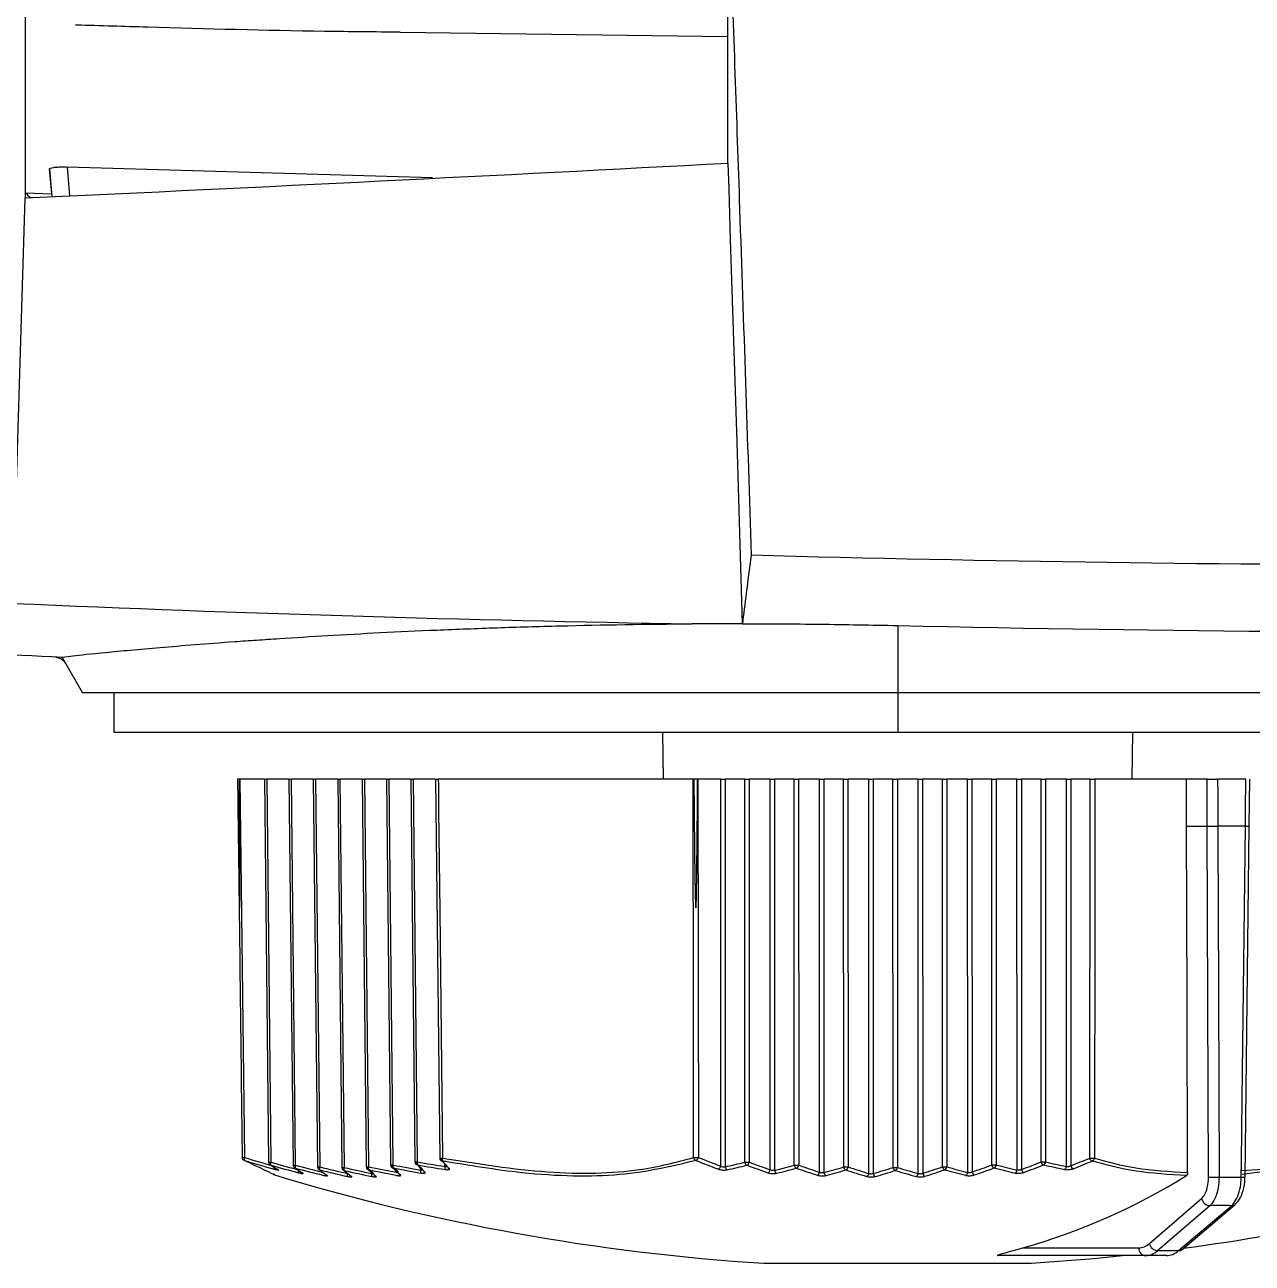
# Model space of a CAD drawing. Extents: x 9.3 to 87.2, y 1.1 to 68.8.
# Drawn here: x 17.489 to 19.055, y 22.138 to 23.718 of the extents above; entities that cross this region are included whole.
import ezdxf

# ---------------------------------------------------------------- set-up
doc = ezdxf.new("R2010")
doc.units = 0
doc.header["$MEASUREMENT"] = 0
doc.layers.add('OBJECT', color=7, linetype='CONTINUOUS')

msp = doc.modelspace()

# ---------------------------------------------------------------- linework, layer by layer
at = {"layer": 'OBJECT'}
for p, q in [((17.5535, 23.7183), (17.5552, 23.7182)), ((17.9678, 23.7087), (18.3859, 23.7034)), ((17.5236, 23.4987), (17.5204, 23.5344)), ((17.5204, 23.5339), (17.5235, 23.4987)), ((18.0089, 23.5229), (17.5427, 23.5367)), ((17.5427, 23.5367), (17.546, 23.4998)), ((17.4737, 22.98), (17.4894, 23.4971)), ((17.4894, 23.5036), (17.5232, 23.5025)), ((18.3399, 22.954), (18.3399, 22.9539)), ((18.4044, 22.954), (18.3399, 22.954)), ((18.4044, 22.954), (18.4042, 22.954)), ((18.6024, 22.9517), (18.6024, 22.8658)), ((17.5363, 22.9109), (17.5624, 22.8658)), ((18.6024, 22.8658), (17.5624, 22.8658)), ((17.6024, 22.8658), (17.6024, 22.8158)), ((19.6224, 22.8658), (18.6024, 22.8658)), ((18.6024, 22.8658), (18.6024, 22.8158)), ((17.6024, 22.8158), (18.6024, 22.8158)), ((18.3024, 22.8158), (18.3034, 22.7558)), ((18.6024, 22.8158), (19.6024, 22.8158)), ((18.9014, 22.7558), (18.9024, 22.8158)), ((17.7626, 22.7558), (17.7603, 22.7558)), ((17.7626, 22.7558), (17.7631, 22.7558)), ((17.7631, 22.7558), (17.769, 22.273)), ((17.7947, 22.7558), (17.7631, 22.7558)), ((17.7947, 22.7558), (17.7999, 22.2669)), ((17.7947, 22.7558), (17.7976, 22.7558)), ((17.7976, 22.7558), (17.8028, 22.2669)), ((17.8258, 22.7558), (17.7976, 22.7558)), ((17.8258, 22.7558), (17.8311, 22.2631)), ((17.8258, 22.7558), (17.8287, 22.7558)), ((17.8287, 22.7558), (17.8339, 22.2631)), ((17.8569, 22.7558), (17.8287, 22.7558)), ((17.8569, 22.7558), (17.8622, 22.2609)), ((17.8569, 22.7558), (17.8598, 22.7558)), ((17.8598, 22.7558), (17.8651, 22.2609)), ((17.888, 22.7558), (17.8598, 22.7558)), ((17.888, 22.7558), (17.8933, 22.2602)), ((17.888, 22.7558), (17.8909, 22.7558)), ((17.8909, 22.7558), (17.8962, 22.2602)), ((17.9192, 22.7558), (17.8909, 22.7558)), ((17.9192, 22.7558), (17.9244, 22.261)), ((17.9192, 22.7558), (17.922, 22.7558)), ((17.922, 22.7558), (17.9273, 22.261)), ((17.9503, 22.7558), (17.922, 22.7558)), ((17.9503, 22.7558), (17.9555, 22.2634)), ((17.9503, 22.7558), (17.9531, 22.7558)), ((17.9531, 22.7558), (17.9584, 22.2634)), ((17.9814, 22.7558), (17.9531, 22.7558)), ((17.9814, 22.7558), (17.9866, 22.2673)), ((17.9814, 22.7558), (17.9843, 22.7558)), ((17.9843, 22.7558), (17.9895, 22.2673)), ((18.0125, 22.7558), (17.9843, 22.7558)), ((18.0127, 22.7558), (18.0181, 22.2722)), ((18.3414, 22.7558), (18.0163, 22.7558)), ((18.3414, 22.7558), (18.3424, 22.7558)), ((18.3471, 22.7558), (18.3424, 22.7558)), ((18.3471, 22.7558), (18.3475, 22.7558)), ((18.3475, 22.7558), (18.3481, 22.273)), ((18.3766, 22.7558), (18.3475, 22.7558)), ((18.3767, 22.2619), (18.3766, 22.7558)), ((18.3766, 22.7558), (18.3822, 22.7558)), ((18.3822, 22.7558), (18.3823, 22.261)), ((18.4074, 22.7558), (18.3822, 22.7558)), ((18.4075, 22.2669), (18.4074, 22.7558)), ((18.4074, 22.7558), (18.413, 22.7558)), ((18.413, 22.7558), (18.4131, 22.2669)), ((18.4396, 22.7558), (18.413, 22.7558)), ((18.4397, 22.2573), (18.4396, 22.7558)), ((18.4396, 22.7558), (18.4452, 22.7558)), ((18.4452, 22.7558), (18.4453, 22.2567)), ((18.4704, 22.7558), (18.4452, 22.7558)), ((18.4705, 22.2631), (18.4704, 22.7558)), ((18.4704, 22.7558), (18.476, 22.7558)), ((18.476, 22.7558), (18.4761, 22.2631)), ((18.5026, 22.7558), (18.476, 22.7558)), ((18.5027, 22.2542), (18.5026, 22.7558)), ((18.5026, 22.7558), (18.5082, 22.7558)), ((18.5082, 22.7558), (18.5083, 22.2538)), ((18.5334, 22.7558), (18.5082, 22.7558)), ((18.5335, 22.2609), (18.5334, 22.7558)), ((18.5334, 22.7558), (18.539, 22.7558)), ((18.539, 22.7558), (18.5391, 22.2609)), ((18.5656, 22.7558), (18.539, 22.7558)), ((18.5657, 22.2526), (18.5656, 22.7558)), ((18.5656, 22.7558), (18.5712, 22.7558)), ((18.5712, 22.7558), (18.5713, 22.2525)), ((18.5964, 22.7558), (18.5712, 22.7558)), ((18.5965, 22.2602), (18.5964, 22.7558)), ((18.5964, 22.7558), (18.602, 22.7558)), ((18.602, 22.7558), (18.6021, 22.2602)), ((18.6286, 22.7558), (18.602, 22.7558)), ((18.6287, 22.2526), (18.6286, 22.7558)), ((18.6286, 22.7558), (18.6342, 22.7558)), ((18.6342, 22.7558), (18.6343, 22.2527)), ((18.6594, 22.7558), (18.6342, 22.7558)), ((18.6595, 22.261), (18.6594, 22.7558)), ((18.6594, 22.7558), (18.665, 22.7558)), ((18.665, 22.7558), (18.6651, 22.261)), ((18.6916, 22.7558), (18.665, 22.7558)), ((18.6917, 22.254), (18.6916, 22.7558)), ((18.6916, 22.7558), (18.6972, 22.7558)), ((18.6972, 22.7558), (18.6973, 22.2545)), ((18.7224, 22.7558), (18.6972, 22.7558)), ((18.7225, 22.2634), (18.7224, 22.7558)), ((18.7224, 22.7558), (18.728, 22.7558)), ((18.728, 22.7558), (18.7281, 22.2634)), ((18.7546, 22.7558), (18.728, 22.7558)), ((18.7547, 22.257), (18.7546, 22.7558)), ((18.7546, 22.7558), (18.7602, 22.7558)), ((18.7602, 22.7558), (18.7603, 22.2577)), ((18.7854, 22.7558), (18.7602, 22.7558)), ((18.7855, 22.2673), (18.7854, 22.7558)), ((18.7854, 22.7558), (18.791, 22.7558)), ((18.791, 22.7558), (18.7911, 22.2673)), ((18.8176, 22.7558), (18.791, 22.7558)), ((18.8177, 22.2615), (18.8176, 22.7558)), ((18.8176, 22.7558), (18.8232, 22.7558)), ((18.8232, 22.7558), (18.8233, 22.2625)), ((18.8479, 22.7558), (18.8232, 22.7558)), ((18.8474, 22.2723), (18.8479, 22.7558)), ((18.9708, 22.7558), (18.8539, 22.7558)), ((18.971, 22.6958), (18.9708, 22.7558)), ((18.9972, 22.7558), (18.9708, 22.7558)), ((18.9974, 22.6958), (18.9972, 22.7558)), ((19.0467, 22.7558), (19.0106, 22.7558)), ((19.0509, 22.6957), (19.0516, 22.7558)), ((18.971, 22.6958), (18.9974, 22.6958)), ((18.9989, 22.248), (18.9974, 22.6958)), ((19.046, 22.6958), (19.0109, 22.6958)), ((19.0456, 22.248), (19.0509, 22.6957)), ((17.7689, 22.2692), (17.7684, 22.2694)), ((18.0247, 22.2615), (18.0247, 22.2648)), ((19.1785, 22.2692), (19.0417, 22.2511)), ((17.9626, 22.254), (17.9626, 22.2559)), ((17.9937, 22.257), (17.9936, 22.2596)), ((19.0124, 22.248), (19.0407, 22.248)), ((18.9235, 22.1632), (18.9901, 22.2206)), ((19.0007, 22.2115), (18.9341, 22.1541)), ((18.9608, 22.1541), (19.0283, 22.2115)), ((18.9654, 22.1557), (19.0328, 22.2131)), ((18.7621, 22.1577), (18.9101, 22.1577)), ((18.9341, 22.1541), (18.9608, 22.1541)), ((18.4316, 22.1381), (18.6868, 22.1381)), ((18.4326, 22.1381), (18.7722, 22.1381)), ((18.6868, 22.1381), (18.7732, 22.1381)), ((18.9188, 22.1478), (18.7303, 22.1478)), ((18.9454, 22.1478), (18.9188, 22.1478))]:
    msp.add_line(p, q, dxfattribs=at)
at = {"layer": 'OBJECT', "flags": 128}
for points in [[(18.3859, 23.5416), (18.3859, 23.5412), (18.3869, 23.5089), (18.3889, 23.4443), (18.397, 23.1859), (18.4042, 22.954)], [(18.0163, 22.7558), (18.0164, 22.7478), (18.0167, 22.7158), (18.0182, 22.5878), (18.0216, 22.2723)], [(18.3421, 22.273), (18.3421, 22.281), (18.3421, 22.313), (18.3419, 22.441), (18.3414, 22.7558)], [(18.8539, 22.7558), (18.8539, 22.7478), (18.8539, 22.7158), (18.8538, 22.5878), (18.8534, 22.2723)], [(19.0106, 22.7558), (19.0107, 22.7358), (19.0109, 22.6958)], [(19.046, 22.6958), (19.0463, 22.7158), (19.0467, 22.7558)], [(18.9723, 22.2537), (18.9717, 22.4733), (18.971, 22.6958)], [(19.0109, 22.6958), (19.0109, 22.6758), (19.0112, 22.5958), (19.0124, 22.248)], [(19.0407, 22.248), (19.0409, 22.268), (19.0419, 22.348), (19.046, 22.6958)], [(17.8018, 22.2636), (17.8022, 22.2633), (17.8027, 22.2631)], [(17.8115, 22.2576), (17.8118, 22.2575), (17.8123, 22.2573)], [(17.8425, 22.2534), (17.843, 22.2531), (17.8436, 22.2529)], [(18.7732, 22.1381), (18.8526, 22.1442), (18.8886, 22.1478)]]:
    msp.add_lwpolyline(points, dxfattribs=at)
at = {"layer": 'OBJECT'}
for centre, radius, start, end in [((19.0041, 23.3227), 0.6269, 269.3864, 270.6136), ((19.0501, 22.9581), 0.2624, 269.1099, 270.1702), ((17.7701, 22.273), 0.004, 180.6959, 244.6699), ((17.767, 22.3872), 0.1143, 269.5566, 270.9943), ((17.7733, 22.271), 0.0047, 155.0622, 202.3319), ((18.4901, 24.6752), 2.5118, 253.3153, 254.2172), ((18.4889, 24.6748), 2.5074, 253.3152, 254.2174), ((17.8039, 22.2669), 0.004, 180.6123, 237.4396), ((17.8011, 22.3499), 0.083, 269.1628, 271.142), ((17.8072, 22.265), 0.00487, 156.6416, 202.2631), ((18.4779, 24.6799), 2.5057, 254.3696, 255.206), ((17.9906, 22.2673), 0.004, 180.6123, 224.4268), ((17.9878, 22.3518), 0.0845, 269.1865, 271.13), ((18.3389, 22.6123), 0.493, 224.4195, 225.9958), ((17.9903, 22.267), 0.00353, 224.5717, 260.9829), ((17.9952, 22.2657), 0.00595, 165.0701, 202.117), ((18.3993, 24.6643), 2.4318, 260.2983, 261.14), ((18.0195, 22.4011), 0.1288, 269.3683, 270.9446), ((18.0221, 22.2723), 0.004, 180.637, 222.7083), ((18.4317, 22.654), 0.5627, 222.7159, 223.2611), ((18.0217, 22.272), 0.00352, 222.9323, 262.0495), ((18.0353, 22.2689), 0.0141, 166.324, 181.7523), ((18.4165, 22.6332), 0.5378, 222.7007, 224.1306), ((18.3465, 22.2734), 0.00444, 185.1739, 249.8208), ((18.3451, 22.5072), 0.2343, 269.2637, 270.7363), ((18.3435, 22.2737), 0.00473, 289.0943, 351.4018), ((18.9182, 23.7094), 1.5501, 248.2996, 249.4328), ((18.9205, 23.7114), 1.5481, 248.2998, 249.4328), ((18.089, 23.5779), 1.3491, 282.5568, 283.6557), ((18.4103, 22.5423), 0.2754, 269.4171, 270.5829), ((18.412, 22.2672), 0.00453, 183.9863, 244.4375), ((18.4084, 22.2675), 0.00471, 290.1944, 352.1577), ((18.9458, 23.7012), 1.53, 249.625, 250.6837), ((18.2559, 23.6259), 1.4582, 290.2376, 291.2966), ((18.7883, 22.5407), 0.2734, 269.4129, 270.5871), ((18.7901, 22.2679), 0.00467, 187.9739, 251.1802), ((18.7865, 22.2676), 0.00456, 296.9582, 356.3323), ((19.1054, 23.6539), 1.4218, 257.2274, 258.3239), ((18.2798, 23.6425), 1.4832, 291.4948, 292.4988), ((18.2843, 23.6356), 1.4798, 291.4938, 292.5016), ((18.8504, 22.5083), 0.2361, 269.2646, 270.7354), ((18.852, 22.273), 0.00469, 188.6257, 252.249), ((18.849, 22.2726), 0.00445, 290.8199, 354.9379), ((17.9602, 22.5097), 0.2926, 237.4285, 239.6329), ((18.4771, 24.6732), 2.5026, 254.3685, 255.2071), ((18.6024, 24.8707), 2.7379, 253.0889, 266.4243), ((17.8095, 22.2597), 0.00306, 160.8592, 209.7185), ((17.8351, 22.2632), 0.004, 180.6123, 234.958), ((17.8323, 22.3462), 0.0831, 269.1635, 271.1413), ((17.8348, 22.2628), 0.00358, 234.8767, 255.7038), ((17.8386, 22.2613), 0.00504, 158.1232, 202.1614), ((18.4641, 24.6753), 2.4931, 255.3579, 256.1945), ((18.0165, 22.5196), 0.3179, 234.9465, 237.0354), ((18.4649, 24.6745), 2.4962, 255.3576, 256.1944), ((17.8413, 22.2552), 0.00365, 157.8458, 208.1883), ((17.8662, 22.2609), 0.004, 180.6123, 232.6112), ((17.8634, 22.3454), 0.0845, 269.1865, 271.13), ((17.866, 22.2606), 0.0036, 232.667, 256.6556), ((17.87, 22.2591), 0.00522, 159.5867, 202.0746), ((18.451, 24.6726), 2.4818, 256.3446, 257.1813), ((18.0754, 22.5322), 0.3463, 232.6011, 234.5776), ((18.453, 24.6769), 2.4902, 256.3451, 257.1803), ((17.8756, 22.2535), 0.00359, 234.1205, 256.6749), ((17.8973, 22.2602), 0.004, 180.6123, 230.3922), ((17.8945, 22.3447), 0.0845, 269.1865, 271.13), ((17.8971, 22.2599), 0.00358, 230.4562, 257.7226), ((17.9013, 22.2585), 0.0054, 160.9946, 202.0511), ((18.4379, 24.6701), 2.47, 257.3309, 258.1682), ((18.1372, 22.5474), 0.3778, 230.3816, 232.2506), ((18.4393, 24.6719), 2.4758, 257.3312, 258.1678), ((17.9053, 22.2509), 0.00526, 160.4511, 202.7626), ((17.9067, 22.2522), 0.00359, 231.6432, 257.6882), ((17.9284, 22.2611), 0.004, 180.6123, 228.2934), ((17.9257, 22.3427), 0.0817, 269.1524, 271.1641), ((18.1984, 22.5682), 0.4115, 228.282, 230.0511), ((17.9282, 22.2608), 0.00357, 228.3997, 258.7836), ((17.9326, 22.2594), 0.00558, 162.3786, 202.0348), ((18.4235, 24.6606), 2.4503, 258.3165, 259.1573), ((18.2023, 22.5656), 0.4131, 228.2846, 230.0494), ((18.4256, 24.6664), 2.4601, 258.318, 259.1568), ((17.9366, 22.2509), 0.00544, 161.8565, 202.7283), ((17.9378, 22.2525), 0.00358, 229.4022, 258.7361), ((17.9595, 22.2634), 0.004, 180.6123, 226.3075), ((17.9568, 22.3464), 0.083, 269.1629, 271.1419), ((18.2666, 22.5887), 0.45, 226.2976, 227.9687), ((17.9592, 22.2631), 0.00354, 226.4141, 259.9038), ((17.9639, 22.2618), 0.00576, 163.7374, 202.065), ((18.4132, 24.6721), 2.4513, 259.3078, 260.1454), ((18.2693, 22.5848), 0.4498, 226.2965, 227.9708), ((18.4124, 24.6627), 2.4456, 259.3061, 260.1469), ((17.9688, 22.2542), 0.00354, 227.2088, 259.9097), ((18.3415, 22.6082), 0.4925, 224.4172, 225.9975), ((18.3996, 24.6606), 2.4319, 260.2975, 261.1404), ((17.9993, 22.2555), 0.00581, 164.5883, 202.7471), ((17.9999, 22.2574), 0.00355, 225.3657, 260.8931), ((18.0306, 22.2601), 0.006, 165.9188, 202.7998), ((18.031, 22.2622), 0.00353, 223.5012, 261.9804), ((18.3721, 22.2626), 0.00468, 289.2977, 352.1917), ((18.3868, 22.2613), 0.00449, 183.307, 244.2329), ((18.0916, 23.574), 1.349, 282.5559, 283.6565), ((18.9429, 23.6979), 1.5305, 249.6242, 250.6841), ((18.4351, 22.2579), 0.00466, 290.3881, 352.8887), ((18.1177, 23.5843), 1.3675, 283.8593, 284.9495), ((18.4498, 22.257), 0.00451, 183.9616, 245.3932), ((18.1206, 23.5797), 1.3666, 283.858, 284.9504), ((18.4733, 22.5385), 0.2754, 269.4171, 270.5829), ((18.475, 22.2635), 0.00456, 184.6489, 245.592), ((18.4715, 22.2637), 0.00468, 291.288, 352.8692), ((18.9687, 23.6884), 1.5125, 250.8757, 251.94), ((18.9708, 23.6897), 1.5099, 250.8759, 251.9405), ((18.4981, 22.2547), 0.00463, 291.4961, 353.588), ((18.1467, 23.5893), 1.3836, 285.1505, 286.2344), ((18.5128, 22.2542), 0.00453, 184.6141, 246.5442), ((18.1499, 23.5839), 1.3819, 285.1489, 286.2358), ((18.5363, 22.5344), 0.2735, 269.4129, 270.5871), ((18.538, 22.2613), 0.00458, 185.2956, 246.7396), ((18.5345, 22.2614), 0.00466, 292.3945, 353.5621), ((18.9955, 23.6819), 1.497, 252.1326, 253.2003), ((18.9964, 23.6795), 1.4905, 252.1313, 253.2022), ((18.5611, 22.2531), 0.00461, 292.6056, 354.2863), ((18.1763, 23.592), 1.3965, 286.4314, 287.5124), ((18.5758, 22.2529), 0.00456, 185.2708, 247.6771), ((18.1773, 23.5942), 1.4028, 286.4328, 287.5105), ((18.5993, 22.5336), 0.2734, 269.4129, 270.5871), ((18.6011, 22.2607), 0.0046, 185.964, 247.8639), ((18.5975, 22.2607), 0.00463, 293.5144, 354.2641), ((19.0215, 23.6719), 1.4771, 253.3944, 254.4694), ((19.023, 23.6716), 1.4728, 253.3936, 254.4702), ((18.6241, 22.253), 0.00459, 293.7352, 354.9719), ((18.2033, 23.6025), 1.4169, 287.7074, 288.7803), ((18.6388, 22.2532), 0.00458, 185.9383, 248.7912), ((18.2055, 23.6012), 1.4195, 287.707, 288.7796), ((18.6623, 22.5295), 0.2685, 269.402, 270.598), ((18.6641, 22.2616), 0.00463, 186.6335, 248.9792), ((18.6605, 22.2614), 0.00461, 294.6656, 354.9376), ((19.0475, 23.6613), 1.4558, 254.6628, 255.7468), ((19.0489, 23.6602), 1.4509, 254.6612, 255.7474), ((18.6871, 22.2544), 0.00456, 294.8665, 355.6649), ((18.2301, 23.6131), 1.4367, 288.9746, 290.0408), ((18.7019, 22.255), 0.0046, 186.606, 249.9039), ((18.2335, 23.6083), 1.4356, 288.9739, 290.0424), ((18.7253, 22.5388), 0.2754, 269.4171, 270.5829), ((18.7271, 22.264), 0.00465, 187.2952, 250.0895), ((18.7235, 22.2637), 0.00459, 295.7957, 355.638), ((19.0749, 23.6546), 1.4381, 255.9398, 257.031), ((19.0783, 23.662), 1.4418, 255.942, 257.0288), ((18.7502, 22.2573), 0.00454, 296.0322, 356.3444), ((18.7649, 22.2583), 0.00463, 187.2881, 250.9871), ((18.5429, 22.9368), 0.8093, 285.7099, 301.9302), ((18.2571, 23.6271), 1.4635, 290.2389, 291.2956), ((19.103, 23.6505), 1.4221, 257.2265, 258.3243), ((18.8132, 22.2618), 0.00451, 297.1949, 357.0373), ((18.8279, 22.2632), 0.00465, 187.9542, 252.0779), ((18.6024, 24.8707), 2.7379, 277.6549, 286.9098), ((19.0057, 22.8656), 0.6177, 269.3753, 270.6247), ((19.0448, 22.5092), 0.2612, 269.0992, 270.1729), ((19.0014, 22.223), 0.0115, 192.0143, 266.663), ((19.0284, 22.2183), 0.00685, 268.6484, 310.0548), ((18.9194, 22.1571), 0.0094, 176.7403, 265.7625), ((18.9348, 22.1656), 0.0115, 192.0147, 266.6624), ((18.961, 22.161), 0.00688, 268.7396, 309.8198), ((18.4326, 22.1531), 0.015, 266.4243, 270), ((18.7722, 22.1531), 0.015, 270, 273.5757)]:
    msp.add_arc(centre, radius, start, end, dxfattribs=at)
for centre, major_axis, ratio, start_param, end_param in [((-16.1813, 27.1138), (44.0055, -1.9284), 0.075723, 5.586972, 5.619237), ((17.2055, 27.1029), (-0.3123, 3.6002), 0.011458, 3.27238, 3.273497), ((18.6116, 21.8664), (0.8127, 0.1951), 0.35037, 0.950638, 0.989518), ((18.9095, 22.2277), (-0.0007, 0.07), 0.494062, 3.136634, 3.537004), ((18.9182, 22.2278), (-0.0007, 0.08), 0.494071, 3.137253, 3.537624), ((18.9459, 22.2278), (0.0007, 0.08), 0.494071, 3.145932, 3.546303)]:
    msp.add_ellipse(centre, major_axis=major_axis, ratio=ratio, start_param=start_param, end_param=end_param, dxfattribs=at)
for points, knots in [([(17.4894, 25.1295), (17.4894, 25.1062), (17.4894, 25.083), (17.4894, 25.0368), (17.4894, 25.0139), (17.4894, 24.9457), (17.4894, 24.9009), (17.4894, 24.7686), (17.4894, 24.6831), (17.4894, 24.5591), (17.4894, 24.5185), (17.4894, 24.439), (17.4894, 24.4001), (17.4894, 24.2859), (17.4894, 24.2131), (17.4894, 24.0741), (17.4894, 24.0084), (17.4894, 23.8846), (17.4894, 23.8265), (17.4894, 23.6637), (17.4894, 23.572), (17.4894, 23.4971)], [0, 0, 0, 0, 0.03125, 0.03125, 0.0625, 0.0625, 0.125, 0.125, 0.25, 0.25, 0.3125, 0.3125, 0.375, 0.375, 0.5, 0.5, 0.625, 0.625, 0.75, 0.75, 1, 1, 1, 1]), ([(18.3859, 23.5416), (18.3859, 23.5796), (18.3859, 23.6213), (18.3859, 23.6893), (18.3859, 23.7129), (18.3859, 23.7619), (18.3859, 23.7874), (18.3859, 23.8661), (18.3859, 23.922), (18.3859, 24.0107), (18.3859, 24.0412), (18.3859, 24.1037), (18.3859, 24.1358), (18.3859, 24.2344), (18.3859, 24.303), (18.3859, 24.4103), (18.3859, 24.4468), (18.3859, 24.5212), (18.3859, 24.5592), (18.3859, 24.7523), (18.3859, 24.9165), (18.3859, 25.0902)], [0, 0, 0, 0, 0.125, 0.125, 0.1875, 0.1875, 0.25, 0.25, 0.375, 0.375, 0.4375, 0.4375, 0.5, 0.5, 0.625, 0.625, 0.6875, 0.6875, 0.75, 0.75, 1, 1, 1, 1]), ([(18.3887, 23.8277), (18.3928, 23.7129), (18.3968, 23.5982), (18.4007, 23.4835), (18.4058, 23.3361), (18.4107, 23.1887), (18.4156, 23.0413)], [0, 0, 0, 0, 0.01018856, 0.01018856, 0.01018856, 0.02327874, 0.02327874, 0.02327874, 0.02327874]), ([(17.5552, 23.7182), (17.5853, 23.7173), (17.6906, 23.7141), (17.8282, 23.7104), (17.9356, 23.7094), (17.9678, 23.7091)], [0, 0, 0, 0, 0.219193, 0.765621, 1, 1, 1, 1]), ([(17.5204, 23.5344), (17.5207, 23.5347), (17.5212, 23.5354), (17.5251, 23.5362), (17.5309, 23.5367), (17.5372, 23.5369), (17.5413, 23.5368), (17.5427, 23.5367)], [0, 0, 0, 0, 0.2177696, 0.4355233, 0.653691, 0.8731362, 1, 1, 1, 1]), ([(17.4908, 23.5036), (17.491, 23.5031), (17.4915, 23.5016), (17.4932, 23.4998), (17.4954, 23.4982), (17.4975, 23.4976), (17.4987, 23.4976), (17.4991, 23.4976)], [0, 0, 0, 0, 0.158871, 0.450845, 0.685392, 0.880643, 1, 1, 1, 1]), ([(17.5364, 22.9109), (17.3992, 22.918), (17.1934, 22.9299), (16.9533, 22.946), (16.8333, 22.9545), (16.7818, 22.9583), (16.7561, 22.9603), (16.7473, 22.9609), (16.7299, 22.9622), (16.4428, 22.9839), (16.1566, 23.0092), (15.3263, 23.0928), (14.7761, 23.1617), (14.2292, 23.2437)], [0, 0, 0, 0, 0.125, 0.1875, 0.21875, 0.234375, 0.234375, 0.242187, 0.242187, 0.25, 0.5, 0.5, 1, 1, 1, 1]), ([(17.5363, 22.9109), (17.5362, 22.9112), (17.5408, 22.9119), (17.5595, 22.9141), (17.5734, 22.9156), (17.6111, 22.9193), (17.6343, 22.9214), (17.6891, 22.9261), (17.7207, 22.9286), (17.7657, 22.9319), (17.775, 22.9325), (17.794, 22.9338), (17.8037, 22.9345), (17.8335, 22.9364), (17.8541, 22.9377), (17.9186, 22.9415), (17.9649, 22.9439), (18.0395, 22.947), (18.0653, 22.948), (18.1176, 22.9498), (18.1442, 22.9506), (18.2256, 22.9526), (18.2818, 22.9535), (18.3399, 22.9539)], [0, 0, 0, 0, 0.125, 0.125, 0.25, 0.25, 0.375, 0.375, 0.5, 0.5, 0.53125, 0.53125, 0.5625, 0.5625, 0.625, 0.625, 0.75, 0.75, 0.8125, 0.8125, 0.875, 0.875, 1, 1, 1, 1]), ([(18.4044, 22.954), (18.4371, 22.954), (18.4699, 22.9538), (18.5359, 22.953), (18.5691, 22.9524), (18.6024, 22.9517)], [0, 0, 0, 0, 0.5, 0.5, 1, 1, 1, 1]), ([(17.7603, 22.7558), (17.7603, 22.7531), (17.7604, 22.7398), (17.7608, 22.7057), (17.7614, 22.664), (17.7619, 22.6278), (17.7622, 22.6097), (17.7624, 22.6007), (17.7625, 22.5962), (17.7626, 22.594), (17.7626, 22.593), (17.7627, 22.5926), (17.7627, 22.5923), (17.7627, 22.5921), (17.7627, 22.5919), (17.7627, 22.5918), (17.7627, 22.5918), (17.7627, 22.5917), (17.7628, 22.5917), (17.7628, 22.5917), (17.7628, 22.5917), (17.7628, 22.5917), (17.7628, 22.5917), (17.7628, 22.5917), (17.7628, 22.5917), (17.7628, 22.5917), (17.7628, 22.5917), (17.7628, 22.5921), (17.7629, 22.5934), (17.763, 22.5986), (17.7631, 22.6196), (17.763, 22.6729), (17.7628, 22.7223), (17.7626, 22.7557), (17.7626, 22.7558)], [0, 0, 0, 0, 0.024365, 0.121825, 0.310977, 0.405464, 0.452691, 0.476305, 0.488116, 0.494026, 0.495988, 0.497304, 0.498186, 0.498779, 0.499177, 0.499446, 0.499627, 0.49975, 0.499835, 0.499915, 0.499955, 0.499985, 0.500005, 0.500026, 0.500049, 0.50009, 0.500216, 0.500792, 0.503077, 0.512204, 0.548696, 0.694651, 0.999856, 1, 1, 1, 1]), ([(18.0127, 22.7558), (18.0127, 22.7558), (18.0127, 22.7558), (18.013, 22.7558), (18.0137, 22.7558), (18.0148, 22.7558), (18.0157, 22.7558), (18.0162, 22.7558), (18.0163, 22.7558)], [0, 0, 0, 0, 0.044754, 0.275172, 0.505534, 0.735905, 0.966268, 1, 1, 1, 1]), ([(18.3424, 22.7558), (18.3424, 22.7531), (18.3425, 22.7398), (18.3428, 22.7057), (18.3432, 22.664), (18.3437, 22.6278), (18.3441, 22.6097), (18.3443, 22.6007), (18.3445, 22.5962), (18.3446, 22.594), (18.3447, 22.593), (18.3447, 22.5926), (18.3448, 22.5923), (18.3448, 22.5921), (18.3448, 22.5919), (18.3448, 22.5918), (18.3449, 22.5918), (18.3449, 22.5917), (18.3449, 22.5917), (18.3449, 22.5917), (18.3449, 22.5917), (18.3449, 22.5917), (18.3449, 22.5917), (18.3449, 22.5917), (18.3449, 22.5917), (18.345, 22.5917), (18.345, 22.5917), (18.3451, 22.5921), (18.3452, 22.5934), (18.3455, 22.5986), (18.346, 22.6196), (18.3465, 22.6729), (18.3471, 22.7223), (18.3471, 22.7557), (18.3471, 22.7558)], [0, 0, 0, 0, 0.024365, 0.121825, 0.310977, 0.405464, 0.452691, 0.476305, 0.488116, 0.494026, 0.495988, 0.497304, 0.498186, 0.498779, 0.499177, 0.499445, 0.499627, 0.49975, 0.499835, 0.499915, 0.499955, 0.499984, 0.500005, 0.500025, 0.50005, 0.500091, 0.500216, 0.500792, 0.503078, 0.512204, 0.548696, 0.694651, 0.999856, 1, 1, 1, 1]), ([(18.8479, 22.7558), (18.8482, 22.7558), (18.8489, 22.7558), (18.8502, 22.7558), (18.8516, 22.7558), (18.8529, 22.7558), (18.8536, 22.7558), (18.8539, 22.7558), (18.8539, 22.7558)], [0, 0, 0, 0, 0.194318, 0.388642, 0.582921, 0.777221, 0.971506, 1, 1, 1, 1]), ([(18.9972, 22.7558), (18.9979, 22.7558), (18.9992, 22.7558), (19.0022, 22.7558), (19.0055, 22.7558), (19.0084, 22.7558), (19.01, 22.7558), (19.0106, 22.7558)], [0, 0, 0, 0, 0.2180558, 0.4360815, 0.6541004, 0.8721196, 1, 1, 1, 1]), ([(17.7615, 22.6563), (17.7616, 22.6454), (17.7632, 22.5176), (17.7647, 22.3898), (17.7661, 22.273)], [0, 0, 0, 0, 0.0854405, 1, 1, 1, 1]), ([(17.7689, 22.2692), (17.7871, 22.2607), (17.8116, 22.2491), (17.8074, 22.2514), (17.8063, 22.2519)], [0, 0, 0, 0, 0.7412014, 1, 1, 1, 1]), ([(18.345, 22.2692), (18.3147, 22.2618), (18.254, 22.247), (18.1358, 22.2494), (18.0556, 22.2628), (18.0212, 22.2685)], [0, 0, 0, 0, 0.363639, 0.72762, 1, 1, 1, 1]), ([(18.0216, 22.2723), (18.067, 22.265), (18.1578, 22.2506), (18.2692, 22.2534), (18.3202, 22.2671), (18.3421, 22.273)], [0, 0, 0, 0, 0.362852, 0.726037, 1, 1, 1, 1]), ([(18.971, 22.2499), (18.9486, 22.2512), (18.9031, 22.2539), (18.8683, 22.2636), (18.8506, 22.2685)], [0, 0, 0, 0, 0.490069, 1, 1, 1, 1]), ([(18.8534, 22.2723), (18.8702, 22.2675), (18.9045, 22.2579), (18.9494, 22.2551), (18.9723, 22.2537)], [0, 0, 0, 0, 0.490257, 1, 1, 1, 1]), ([(19.041, 22.2562), (19.0773, 22.2588), (19.1222, 22.262), (19.1691, 22.2712), (19.178, 22.273)], [0, 0, 0, 0, 0.808587, 1, 1, 1, 1]), ([(17.8069, 22.2582), (17.8077, 22.2579), (17.8094, 22.2575), (17.8113, 22.257), (17.8125, 22.2569), (17.8128, 22.257), (17.8125, 22.2572), (17.8123, 22.2573)], [0, 0, 0, 0, 0.220307, 0.440955, 0.65357, 0.859044, 1, 1, 1, 1]), ([(17.8115, 22.2576), (17.8114, 22.2576), (17.8114, 22.2577), (17.8112, 22.2578), (17.8109, 22.258), (17.8108, 22.2582), (17.8108, 22.2582)], [0, 0, 0, 0, 0.257468, 0.588529, 0.988545, 1, 1, 1, 1]), ([(17.8381, 22.2535), (17.8389, 22.2533), (17.8406, 22.2529), (17.8425, 22.2525), (17.8437, 22.2524), (17.844, 22.2526), (17.8437, 22.2528), (17.8436, 22.2529)], [0, 0, 0, 0, 0.218091, 0.43652, 0.647664, 0.853083, 1, 1, 1, 1]), ([(17.8693, 22.2504), (17.8701, 22.2502), (17.8718, 22.2498), (17.8737, 22.2495), (17.8748, 22.2495), (17.8752, 22.2497), (17.8749, 22.2499), (17.8747, 22.25)], [0, 0, 0, 0, 0.215978, 0.432247, 0.642001, 0.847437, 1, 1, 1, 1]), ([(17.9005, 22.2488), (17.9013, 22.2486), (17.9029, 22.2483), (17.9048, 22.2481), (17.906, 22.2481), (17.9063, 22.2483), (17.9061, 22.2486), (17.9059, 22.2487)], [0, 0, 0, 0, 0.213944, 0.428148, 0.636606, 0.842137, 1, 1, 1, 1]), ([(17.9336, 22.252), (17.9335, 22.252), (17.9333, 22.2519), (17.9326, 22.2521), (17.9319, 22.2524), (17.9315, 22.2525), (17.9315, 22.2526)], [0, 0, 0, 0, 0.104714, 0.518037, 0.947215, 1, 1, 1, 1]), ([(17.9316, 22.2488), (17.9324, 22.2486), (17.9341, 22.2483), (17.936, 22.2481), (17.9371, 22.2482), (17.9375, 22.2485), (17.9372, 22.2488), (17.9371, 22.2489)], [0, 0, 0, 0, 0.211967, 0.424177, 0.631449, 0.837159, 1, 1, 1, 1]), ([(17.9651, 22.2536), (17.9649, 22.2535), (17.9645, 22.2535), (17.9636, 22.2536), (17.9629, 22.2539), (17.9626, 22.254)], [0, 0, 0, 0, 0.334698, 0.659054, 1, 1, 1, 1]), ([(17.9628, 22.2502), (17.9636, 22.2501), (17.9652, 22.2498), (17.9671, 22.2497), (17.9683, 22.2498), (17.9687, 22.2502), (17.9684, 22.2505), (17.9682, 22.2507)], [0, 0, 0, 0, 0.2100802, 0.4203702, 0.6265066, 0.8325098, 1, 1, 1, 1]), ([(17.9964, 22.2569), (17.9963, 22.2568), (17.9962, 22.2566), (17.9956, 22.2566), (17.9947, 22.2567), (17.994, 22.2569), (17.9937, 22.257)], [0, 0, 0, 0, 0.174796, 0.477451, 0.74784, 1, 1, 1, 1]), ([(17.9939, 22.2532), (17.9947, 22.2531), (17.9963, 22.2528), (17.9982, 22.2528), (17.9994, 22.253), (17.9998, 22.2534), (17.9995, 22.2538), (17.9994, 22.2539)], [0, 0, 0, 0, 0.20825, 0.416669, 0.621783, 0.828191, 1, 1, 1, 1]), ([(18.0276, 22.2618), (18.0275, 22.2616), (18.0273, 22.2613), (18.0266, 22.2612), (18.0257, 22.2613), (18.025, 22.2614), (18.0247, 22.2615)], [0, 0, 0, 0, 0.296446, 0.569005, 0.807131, 1, 1, 1, 1]), ([(18.025, 22.2577), (18.0258, 22.2576), (18.0274, 22.2574), (18.0293, 22.2574), (18.0305, 22.2577), (18.0309, 22.2581), (18.0306, 22.2585), (18.0305, 22.2587)], [0, 0, 0, 0, 0.206482, 0.413099, 0.61728, 0.82415, 1, 1, 1, 1]), ([(18.3736, 22.2582), (18.3743, 22.2579), (18.3757, 22.2575), (18.3784, 22.257), (18.3811, 22.2569), (18.3833, 22.257), (18.3844, 22.2572), (18.3848, 22.2573)], [0, 0, 0, 0, 0.220306, 0.440947, 0.653557, 0.859056, 1, 1, 1, 1]), ([(18.3823, 22.261), (18.382, 22.2609), (18.3814, 22.2607), (18.3803, 22.2607), (18.3791, 22.2608), (18.378, 22.2612), (18.3772, 22.2616), (18.3768, 22.2619), (18.3767, 22.2619)], [0, 0, 0, 0, 0.183778, 0.3680983, 0.5435289, 0.7220413, 0.9199214, 1, 1, 1, 1]), ([(18.4367, 22.2535), (18.4374, 22.2533), (18.4388, 22.2529), (18.4415, 22.2525), (18.4441, 22.2524), (18.4464, 22.2526), (18.4475, 22.2528), (18.4479, 22.2529)], [0, 0, 0, 0, 0.218108, 0.436517, 0.647668, 0.853063, 1, 1, 1, 1]), ([(18.4453, 22.2567), (18.445, 22.2565), (18.4444, 22.2563), (18.4432, 22.2562), (18.4421, 22.2563), (18.4409, 22.2566), (18.4402, 22.257), (18.4398, 22.2572), (18.4397, 22.2573)], [0, 0, 0, 0, 0.189863, 0.380406, 0.559423, 0.737674, 0.932075, 1, 1, 1, 1]), ([(18.4998, 22.2504), (18.5005, 22.2502), (18.5019, 22.2498), (18.5045, 22.2495), (18.5072, 22.2495), (18.5094, 22.2497), (18.5105, 22.2499), (18.511, 22.25)], [0, 0, 0, 0, 0.215973, 0.432248, 0.642005, 0.847446, 1, 1, 1, 1]), ([(18.5083, 22.2538), (18.508, 22.2537), (18.5074, 22.2534), (18.5062, 22.2533), (18.505, 22.2533), (18.5039, 22.2536), (18.5031, 22.2539), (18.5028, 22.2541), (18.5027, 22.2542)], [0, 0, 0, 0, 0.196448, 0.393669, 0.576487, 0.754633, 0.9458, 1, 1, 1, 1]), ([(18.5629, 22.2488), (18.5636, 22.2486), (18.565, 22.2483), (18.5676, 22.2481), (18.5702, 22.2481), (18.5725, 22.2483), (18.5736, 22.2486), (18.5741, 22.2487)], [0, 0, 0, 0, 0.21395, 0.428133, 0.6366, 0.842156, 1, 1, 1, 1]), ([(18.5713, 22.2525), (18.571, 22.2524), (18.5704, 22.2521), (18.5691, 22.2518), (18.5679, 22.2519), (18.5668, 22.2521), (18.5661, 22.2524), (18.5657, 22.2526), (18.5657, 22.2526)], [0, 0, 0, 0, 0.203511, 0.407852, 0.594693, 0.772813, 0.960916, 1, 1, 1, 1]), ([(18.626, 22.2488), (18.6267, 22.2486), (18.628, 22.2483), (18.6306, 22.2481), (18.6333, 22.2482), (18.6356, 22.2485), (18.6367, 22.2488), (18.6372, 22.2489)], [0, 0, 0, 0, 0.211968, 0.424178, 0.631441, 0.837166, 1, 1, 1, 1]), ([(18.6343, 22.2527), (18.634, 22.2526), (18.6333, 22.2522), (18.6321, 22.2519), (18.6308, 22.2519), (18.6297, 22.2521), (18.629, 22.2524), (18.6287, 22.2525), (18.6287, 22.2526)], [0, 0, 0, 0, 0.211054, 0.423027, 0.61398, 0.792204, 0.977265, 1, 1, 1, 1]), ([(18.6891, 22.2502), (18.6897, 22.2501), (18.6911, 22.2498), (18.6937, 22.2497), (18.6963, 22.2498), (18.6986, 22.2502), (18.6998, 22.2505), (18.7003, 22.2507)], [0, 0, 0, 0, 0.210098, 0.420364, 0.626511, 0.832522, 1, 1, 1, 1]), ([(18.6973, 22.2545), (18.697, 22.2543), (18.6963, 22.2539), (18.695, 22.2535), (18.6937, 22.2535), (18.6926, 22.2536), (18.692, 22.2539), (18.6917, 22.254)], [0, 0, 0, 0, 0.218952, 0.439045, 0.634294, 0.812606, 1, 1, 1, 1]), ([(18.7521, 22.2532), (18.7528, 22.2531), (18.7542, 22.2528), (18.7568, 22.2528), (18.7594, 22.253), (18.7617, 22.2534), (18.7628, 22.2538), (18.7634, 22.2539)], [0, 0, 0, 0, 0.208243, 0.416674, 0.621776, 0.82818, 1, 1, 1, 1]), ([(18.7603, 22.2577), (18.7599, 22.2575), (18.7593, 22.2571), (18.7579, 22.2567), (18.7566, 22.2566), (18.7555, 22.2567), (18.7549, 22.2569), (18.7547, 22.257)], [0, 0, 0, 0, 0.227319, 0.455896, 0.655468, 0.833734, 1, 1, 1, 1]), ([(18.8152, 22.2577), (18.8159, 22.2576), (18.8173, 22.2574), (18.8198, 22.2574), (18.8224, 22.2577), (18.8247, 22.2581), (18.8259, 22.2585), (18.8265, 22.2587)], [0, 0, 0, 0, 0.206486, 0.413113, 0.617274, 0.82417, 1, 1, 1, 1]), ([(18.8233, 22.2625), (18.8229, 22.2623), (18.8222, 22.2618), (18.8209, 22.2613), (18.8195, 22.2612), (18.8184, 22.2613), (18.8179, 22.2614), (18.8177, 22.2615)], [0, 0, 0, 0, 0.23605, 0.473509, 0.677523, 0.855675, 1, 1, 1, 1]), ([(18.9723, 22.2537), (18.9723, 22.2533), (18.9723, 22.2524), (18.9719, 22.2512), (18.9715, 22.2503), (18.9711, 22.25), (18.971, 22.2499)], [0, 0, 0, 0, 0.265477, 0.531012, 0.796915, 1, 1, 1, 1]), ([(18.9901, 22.2206), (18.9916, 22.2222), (18.9945, 22.2255), (18.9975, 22.2337), (18.9988, 22.2416), (18.9989, 22.2465), (18.9989, 22.248)], [0, 0, 0, 0, 0.290273, 0.580547, 0.870779, 1, 1, 1, 1]), ([(19.0124, 22.248), (19.0122, 22.2435), (19.0118, 22.2345), (19.0084, 22.2226), (19.0044, 22.2152), (19.0016, 22.2124), (19.0007, 22.2115)], [0, 0, 0, 0, 0.290211, 0.58042, 0.870646, 1, 1, 1, 1]), ([(19.0283, 22.2115), (19.0303, 22.2137), (19.0343, 22.218), (19.0385, 22.229), (19.0404, 22.2395), (19.0406, 22.246), (19.0407, 22.248)], [0, 0, 0, 0, 0.290274, 0.580545, 0.870786, 1, 1, 1, 1]), ([(19.0327, 22.2133), (19.0341, 22.2146), (19.0382, 22.2182), (19.0426, 22.2278), (19.0454, 22.2386), (19.0454, 22.2457), (19.0454, 22.2476)], [0, 0, 0, 0, 0.176478, 0.492884, 0.864462, 1, 1, 1, 1]), ([(18.7303, 22.1478), (18.7302, 22.1478), (18.7299, 22.1478), (18.7296, 22.1478), (18.7293, 22.1479), (18.73, 22.1485), (18.7378, 22.151), (18.7494, 22.1542), (18.76, 22.1571), (18.7621, 22.1577)], [0, 0, 0, 0, 0.004728, 0.010529, 0.020795, 0.054721, 0.214261, 0.848441, 1, 1, 1, 1])]:
    msp.add_open_spline(points, degree=3, knots=knots, dxfattribs=at)
for points in [[(18.4156, 23.0413), (18.4108, 23.0068), (18.4071, 22.9777), (18.4044, 22.954)], [(19.3244, 23.0287), (19.0214, 23.0289), (18.7184, 23.0331), (18.4156, 23.0413)], [(17.4737, 22.98), (17.763, 22.9672), (18.0517, 22.9585), (18.3399, 22.9539)], [(18.6024, 22.9517), (18.9439, 22.9439), (19.2848, 22.9417), (19.6252, 22.9451)], [(17.5282, 22.9113), (17.5332, 22.911), (17.5379, 22.9081), (17.5404, 22.9038)]]:
    msp.add_open_spline(points, degree=3, dxfattribs=at)

doc.saveas('drawing.dxf')
